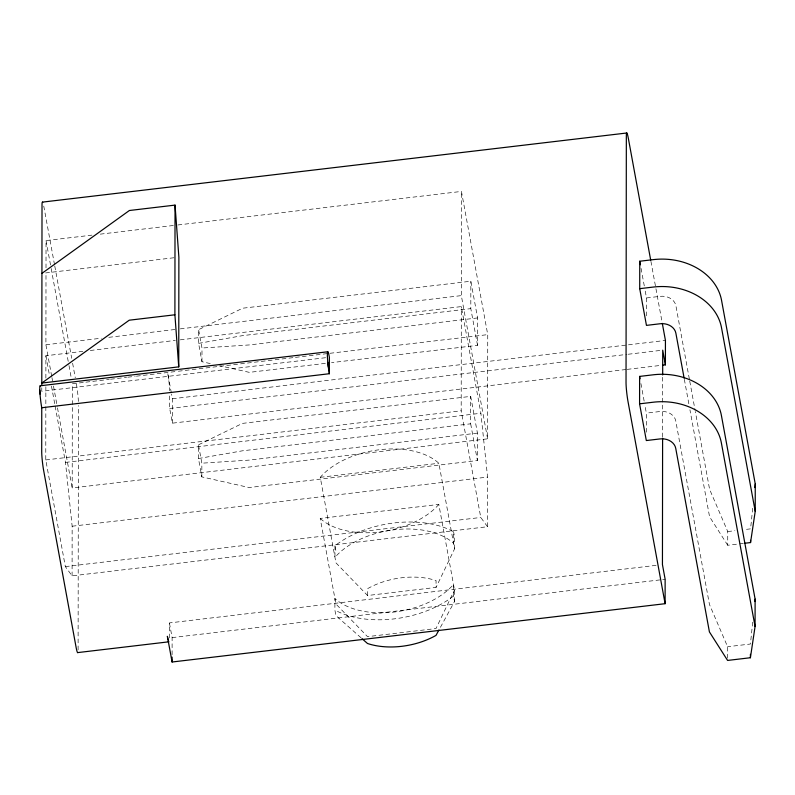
<?xml version="1.0" encoding="UTF-8"?>
<svg xmlns="http://www.w3.org/2000/svg" width="795" height="795" viewBox="0 0 795 795"><rect width="100%" height="100%" fill="white"/><g stroke="black" fill="none" stroke-linecap="round" stroke-linejoin="round"><path stroke-width="0.6" stroke-dasharray="3.98 2.98" d="M41.787 387.761L41.777 391.289L325.692 357.7M180.256 339.843L461.319 306.592L480.896 413.261L487.564 477.079L487.504 526.717L72.087 575.858L65.349 566.606L45.772 459.937L45.862 386.748M45.871 378.062L45.901 355.733L82.879 351.36M51.705 376.323L45.911 344.762L46.001 272.814M46.011 267.855L46.04 240.567L92.886 235.022M72.087 575.858L72.146 526.22L65.478 462.402L55.014 405.43M177.941 224.965L461.458 191.426L487.742 334.625L487.613 438.83L72.196 487.971L72.325 383.766L84.648 382.306M78.099 649.893L78.407 405.589M169.405 637.938L169.415 622.922L658.747 565.036M625.963 369.516L172.386 423.169L169.683 408.481L169.703 394.618M172.098 654.692L172.117 637.61L169.415 622.922M172.386 423.169L172.416 398.762L171.551 394.091M198.462 458.536L198.472 444.822L242.455 423.387L470.7 396.387L477.437 433.106L477.407 460.534L249.153 487.534L201.831 476.891L198.462 458.536L242.415 450.815L470.67 423.815L470.7 396.387M210.258 363.583L201.97 361.725L198.601 343.37L198.621 329.657L242.594 308.222L470.849 281.221L477.586 317.94L477.547 345.358L331.515 362.629M201.831 476.891L201.851 463.187L198.472 444.822M201.97 361.725L201.99 348.011L198.621 329.657M361.079 637.819L335.907 615.588L334.894 610.073L334.914 598.486A69.215 40.684 -10.4 0 0 453.508 584.454L453.498 596.041L454.511 601.557L439.565 628.875M334.973 545.768L334.963 557.355A69.215 40.684 -10.4 0 1 453.567 543.323L453.577 531.736A80.752 47.462 -10.4 0 0 334.973 545.768L335.987 551.273M367.568 595.515L367.578 588.658L369.953 587.366A57.677 33.907 -10.4 0 1 433.692 579.833L436.058 580.559L436.048 587.416L367.568 595.515L335.967 562.86L320.266 477.308A69.215 40.684 -10.4 0 1 379.593 449.732A69.215 40.684 -10.4 0 1 438.87 463.276L454.571 548.838L436.048 587.416M454.511 601.557L454.521 589.969L438.82 504.408L320.216 518.439L335.917 603.991L367.519 636.646L435.998 628.547L454.521 589.969M454.571 548.838L454.591 537.241L453.577 531.736M487.504 526.717L480.766 517.466L461.189 410.796L461.319 306.592M487.613 438.83L461.329 295.621L461.458 191.426M477.547 345.358L470.809 308.639L470.849 281.221M646.325 432.202L646.345 413.132L644.825 404.834M646.474 315.844L646.494 297.956L644.974 289.668M662.603 436.922L662.682 376.194M727.584 658.151L727.604 646.723L709.458 604.498L675.76 420.903A13.843 11.13 0.1 0 0 660.039 411.512L646.345 413.132M743.345 543.412L727.723 545.261L727.743 531.547L709.597 489.322L695.317 411.512M752.716 508.214L750.569 528.854L744.557 529.559M752.706 622.167L750.42 644.02L727.604 646.723M198.601 343.37L242.564 335.639L470.809 308.639M100.279 234.147L176.709 225.104M45.593 272.943L173.986 257.749M45.911 344.762L101.382 338.203M108.776 337.328L175.347 329.458M180.276 328.872L461.329 295.621M90.272 350.486L175.327 340.419M477.586 317.94L249.332 344.941L201.99 348.011M646.494 297.956L660.188 296.336A13.843 11.13 0.1 0 1 675.899 305.737L689.513 379.901M85.88 382.166L109.303 379.394M110.535 379.245L126.564 377.347M127.796 377.208L135.19 376.333M136.422 376.184L177.106 371.374M178.338 371.225L294.21 357.521M295.442 357.372L328.723 353.437M329.955 353.288L487.742 334.625M325.384 363.365L249.302 372.358L219.718 365.71M172.416 398.762L627.225 344.96M628.457 344.821L665.435 340.439M169.683 408.481L626.967 354.391M628.199 354.242L662.712 350.158M627.195 369.367L660.476 365.432M45.772 459.937L461.189 410.796M65.478 462.402L480.896 413.261M477.437 433.106L249.193 460.106L201.851 463.187M320.266 477.308L438.87 463.276M72.146 526.22L487.564 477.079M65.349 566.606L480.766 517.466M727.743 531.547L734.948 530.702M172.117 637.61L661.44 579.724M662.672 579.575L665.137 579.287M727.723 545.261L709.567 516.75L689.931 409.753M689.742 381.113L695.098 410.3M684.346 379.354L689.036 404.894M650.926 261.366L662.086 322.194M641.058 268.342L644.755 288.486M640.909 383.518L644.606 403.651M470.67 423.815L477.407 460.534M171.342 392.919L167.695 373.064A13.843 1.212 83.3 0 1 169.673 390.713M54.527 264.745L44.043 207.614A13.843 1.212 83.3 0 0 43.695 205.826M54.756 265.957L71.709 358.336M72.603 363.196L75.277 377.784M46.04 240.567L50.94 267.259M51.168 268.481L68.758 364.349M68.986 365.561L71.212 377.704M51.923 377.536L52.589 381.173M53.484 386.032L57.27 406.662M57.488 407.875L72.196 487.971M45.901 355.733L49.459 375.131M51.456 386.042L54.795 404.218M76.39 383.866A13.843 1.212 83.3 0 1 78.377 401.505M438.82 504.408A69.215 40.684 -10.4 0 1 379.493 531.994A69.215 40.684 -10.4 0 1 320.216 518.439M453.498 596.041A80.752 47.462 -10.4 0 1 334.894 610.073"/><path stroke-width="1.19" d="M40.475 386.132A13.843 1.212 83.3 0 0 39.78 390.097L40.018 394.091A13.843 1.212 83.3 0 0 41.757 407.746L41.708 451.62A13.843 1.212 83.3 0 0 43.715 470.859L76.062 647.11A13.843 1.212 83.3 0 0 77.821 652.536M41.787 385.416L42.016 204.822A13.843 1.212 83.3 0 1 42.741 202.457M662.603 438.164L662.444 564.599L665.137 579.287L665.107 603.693L172.088 662.006L172.088 657.127M174.9 314.79L129.247 320.196L41.797 383.061L178.746 366.863L174.9 314.79L175.039 205.11L129.386 210.506L41.926 273.371M178.746 366.863L178.875 257.173L175.039 205.11M329.359 373.72L329.378 357.263A13.843 1.212 83.3 0 0 327.54 352.036A13.843 1.212 83.3 0 0 327.818 362.341L328.345 367.111A13.843 1.212 83.3 0 0 329.359 373.72L41.757 407.746M639.577 403.83L639.607 376.413L653.301 374.793A59.993 48.247 0.1 0 1 721.413 415.507L755.111 599.102L755.071 626.52L750.41 657.733L727.584 660.436L709.418 631.916L675.73 448.32A13.843 11.13 0.1 0 0 660.009 438.929L646.315 440.549L639.577 403.83L653.271 402.21A59.993 48.247 0.1 0 1 721.373 442.924L755.071 626.52M684.127 378.142L675.869 333.155A13.843 11.13 0.1 0 0 660.148 323.754L646.454 325.384L639.717 288.665L639.756 261.237L653.45 259.617A59.993 48.247 0.1 0 1 721.552 300.331L755.25 483.926L755.22 511.344L750.55 542.558L744.547 543.273M662.682 374.952L662.712 350.158L665.405 364.845L662.941 365.144M665.405 364.845L665.435 340.439L662.315 323.406M750.41 657.733L750.41 654.305M750.55 542.558L750.55 540.282M754.872 487.574L755.25 483.926M754.853 601.527L755.111 599.102M438.969 629.958L435.988 635.404L433.623 636.696A57.677 33.907 -10.4 0 1 369.874 644.238L367.509 643.503L361.993 638.633M42.493 202.109L626.818 132.994M639.717 288.665L653.41 287.045A59.993 48.247 0.1 0 1 721.522 327.759L755.22 511.344M40.227 385.784L327.828 351.768M77.622 652.606L168.918 641.804A13.843 1.212 83.3 0 1 168.381 640.71M650.698 260.144L628.368 138.489A13.843 1.212 83.3 0 0 626.341 135.697L626.033 382.494A13.843 1.212 83.3 0 0 628.04 401.733L665.107 603.693M639.756 261.237L640.402 264.795M639.607 376.413L640.045 378.778M172.088 662.006L167.367 636.308A13.843 1.212 83.3 0 0 168.063 639.577M327.818 362.341L328.345 367.111M39.78 390.097L40.018 394.091"/></g></svg>
